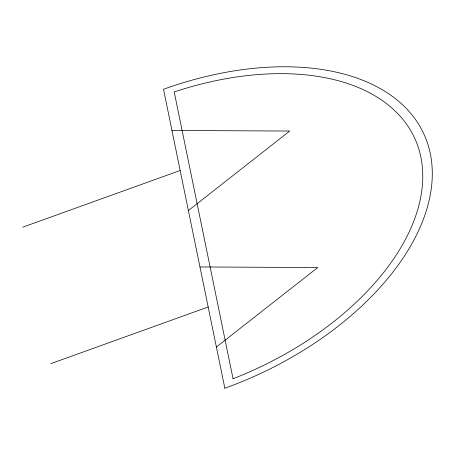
<?xml version="1.0" encoding="UTF-8"?>
<svg xmlns="http://www.w3.org/2000/svg" width="455" height="455" viewBox="0 0 455 455"><rect width="100%" height="100%" fill="white"/><g stroke="black" fill="none" stroke-linecap="round" stroke-linejoin="round"><path stroke-width="0.68" d="M188.387 210.534L289.727 131.046L171.962 130.454M216.392 347.034L317.732 267.546L199.961 266.949M22.75 227.176L180.174 170.494M50.755 363.676L208.18 306.988M233.04 378.725L174.202 91.956A242.35 144.155 -24.4 0 1 420.869 157.117A242.35 144.155 -24.4 0 1 233.04 378.725M224.844 388.229L163.504 89.254A252.445 150.161 -24.4 0 1 430.311 153.722A252.445 150.161 -24.4 0 1 224.844 388.229"/></g></svg>
